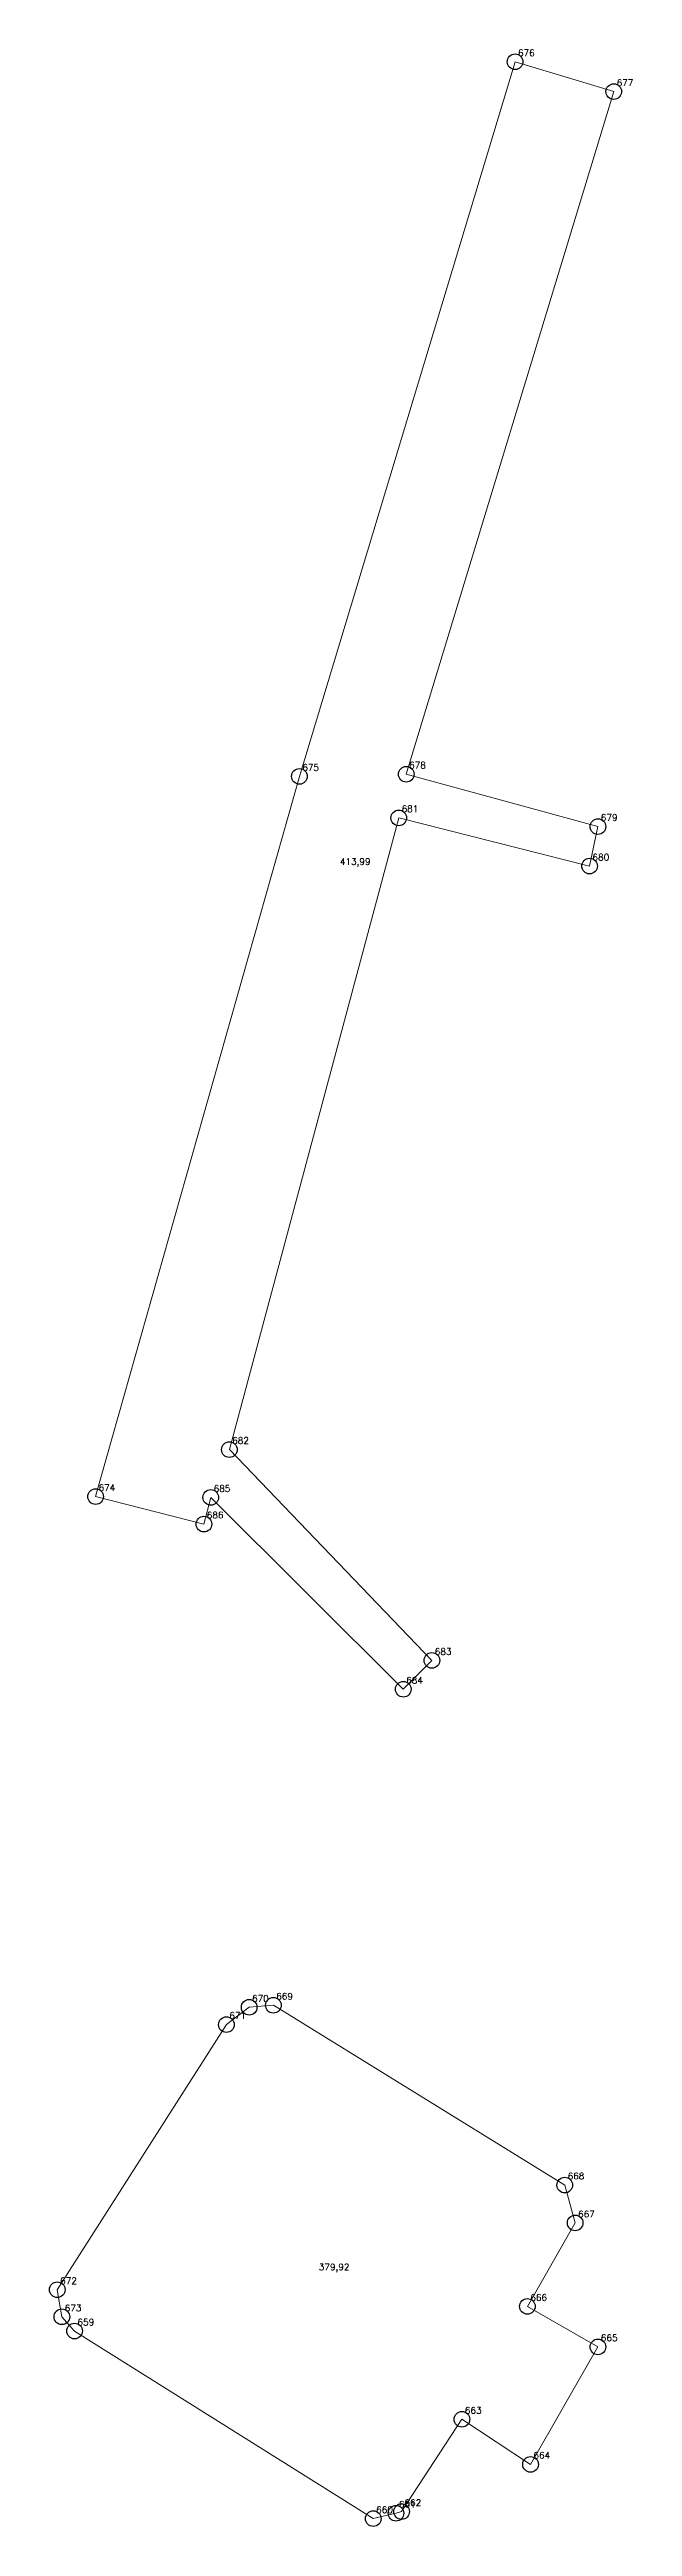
# Model space of a CAD drawing. Extents: x 1391590 to 1398287, y 355684 to 360776.
# Drawn here: x 1393260.3 to 1393288.2, y 357875.8 to 357994.5 of the extents above; entities that cross this region are included whole.
import ezdxf

# ---------------------------------------------------------------- set-up
doc = ezdxf.new("R2010")
doc.units = 0
doc.header["$PDMODE"] = 33
doc.header["$PDSIZE"] = 0.75
doc.layers.add('2 - окн федерального значения', color=7, linetype='Continuous')
doc.styles.get("Standard").update_dxf_attribs({"font": 'simplex.shx'})

msp = doc.modelspace()

# ---------------------------------------------------------------- linework, layer by layer
at = {"layer": '2 - окн федерального значения', "color": 7, "lineweight": 20}
for points in [[(1393262.51, 357925.15), (1393272.28, 357959.66), (1393282.62, 357993.9), (1393287.35, 357992.47), (1393277.4, 357959.76), (1393286.59, 357957.25), (1393286.19, 357955.36), (1393277.04, 357957.67), (1393268.92, 357927.4), (1393278.63, 357917.3), (1393277.26, 357915.92), (1393268.03, 357925.11), (1393267.7, 357923.83), (1393262.51, 357925.15)], [(1393261.5, 357885.17), (1393260.89, 357885.85), (1393260.67, 357887.15), (1393268.78, 357899.85), (1393269.87, 357900.68), (1393271.03, 357900.78), (1393285, 357892.16), (1393285.5, 357890.35), (1393283.21, 357886.35), (1393286.59, 357884.41), (1393283.36, 357878.78), (1393280.07, 357880.94), (1393277.18, 357876.52), (1393276.91, 357876.44), (1393275.82, 357876.18), (1393261.5, 357885.17)]]:
    msp.add_lwpolyline(points, close=True, dxfattribs=at)
at = {"layer": '2 - окн федерального значения'}
for p in [(1393282.62, 357993.9), (1393287.35, 357992.47), (1393272.28, 357959.66), (1393277.4, 357959.76), (1393277.04, 357957.67), (1393286.59, 357957.25), (1393286.19, 357955.36), (1393268.92, 357927.4), (1393262.51, 357925.15), (1393268.03, 357925.11), (1393267.7, 357923.83), (1393278.63, 357917.3), (1393277.26, 357915.92), (1393269.87, 357900.68), (1393271.03, 357900.78), (1393268.78, 357899.85), (1393285, 357892.16), (1393285.5, 357890.35), (1393260.67, 357887.15), (1393283.21, 357886.35), (1393260.89, 357885.85), (1393261.5, 357885.17), (1393286.59, 357884.41), (1393280.07, 357880.94), (1393283.36, 357878.78), (1393275.82, 357876.18), (1393276.91, 357876.44), (1393277.18, 357876.52)]:
    msp.add_point(p, dxfattribs=at)

# ---------------------------------------------------------------- texts
at = {"layer": '2 - окн федерального значения', "color": 7}
for s, p in [('676', (1393282.76, 357994.17)), ('677', (1393287.49, 357992.74)), ('675', (1393272.42, 357959.93)), ('678', (1393277.54, 357960.04)), ('681', (1393277.18, 357957.95)), ('679', (1393286.73, 357957.53)), ('413,99', (1393274.22, 357955.42)), ('680', (1393286.33, 357955.63)), ('682', (1393269.06, 357927.68)), ('674', (1393262.65, 357925.42)), ('685', (1393268.17, 357925.38)), ('686', (1393267.84, 357924.11)), ('683', (1393278.77, 357917.57)), ('684', (1393277.4, 357916.19)), ('670', (1393270.01, 357900.95)), ('669', (1393271.17, 357901.05)), ('671', (1393268.92, 357900.13)), ('668', (1393285.14, 357892.44)), ('667', (1393285.64, 357890.62)), ('672', (1393260.81, 357887.42)), ('379,92', (1393273.21, 357888.08)), ('673', (1393261.03, 357886.12)), ('666', (1393283.35, 357886.62)), ('659', (1393261.64, 357885.44)), ('665', (1393286.73, 357884.69)), ('663', (1393280.21, 357881.21)), ('664', (1393283.5, 357879.06)), ('661', (1393277.05, 357876.71)), ('662', (1393277.32, 357876.79)), ('660', (1393275.96, 357876.45))]:
    msp.add_text(s, height=0.311, dxfattribs=at).set_placement(p)

doc.saveas('drawing.dxf')
